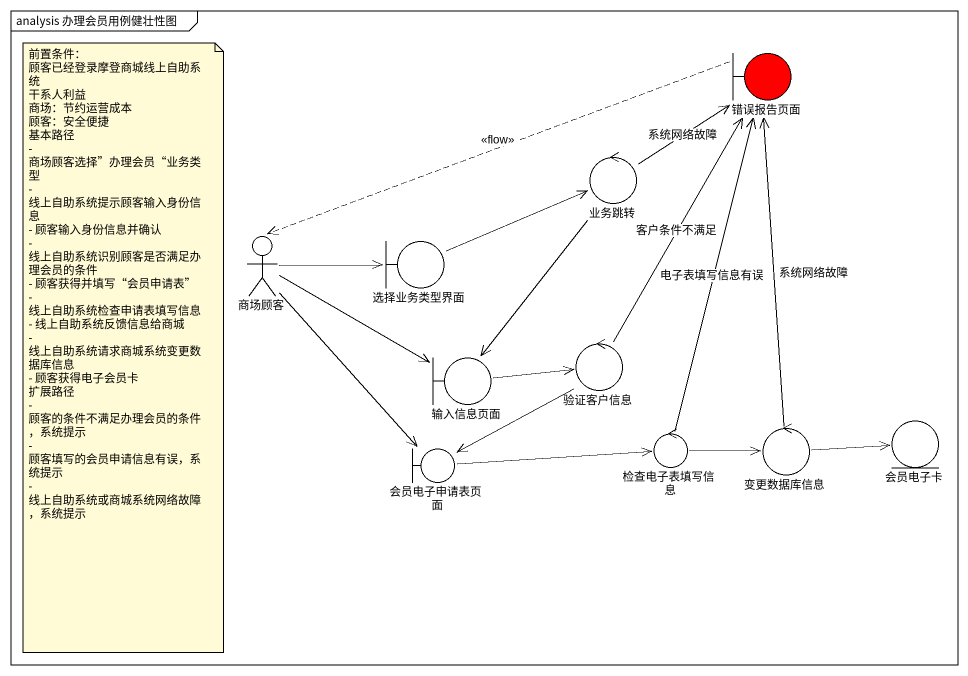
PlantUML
@startuml
mainframe analysis 办理会员用例健壮性图
boundary 错误报告页面 #FF0000
control 业务跳转
actor 商场顾客
boundary 选择业务类型界面
control 验证客户信息
boundary 输入信息页面
control 检查电子表填写信息
control 变更数据库信息
entity 会员电子卡
boundary 会员电子申请表页面
错误报告页面 .left.> 商场顾客 : <<flow>>
业务跳转 -up-> 错误报告页面 : 系统网络故障
业务跳转 --> 输入信息页面
商场顾客 -right-> 选择业务类型界面
商场顾客 -right-> 输入信息页面
商场顾客 --> 会员电子申请表页面
选择业务类型界面 -right-> 业务跳转
验证客户信息 -up-> 错误报告页面 : 客户条件不满足
验证客户信息 --> 会员电子申请表页面
输入信息页面 -right-> 验证客户信息
检查电子表填写信息 -up-> 错误报告页面 : 电子表填写信息有误
检查电子表填写信息 -right-> 变更数据库信息
变更数据库信息 -up-> 错误报告页面 : 系统网络故障
变更数据库信息 -right-> 会员电子卡
会员电子申请表页面 -right-> 检查电子表填写信息
note as N1
  前置条件：
  顾客已经登录摩登商城线上自助系统
  干系人利益
  商场：节约运营成本
  顾客：安全便捷
  基本路径
  - 商场顾客选择”办理会员“业务类型
  - 线上自助系统提示顾客输入身份信息
  - 顾客输入身份信息并确认
  - 线上自助系统识别顾客是否满足办理会员的条件
  - 顾客获得并填写“会员申请表”
  - 线上自助系统检查申请表填写信息
  - 线上自助系统反馈信息给商城
  - 线上自助系统请求商城系统变更数据库信息
  - 顾客获得电子会员卡
  扩展路径
  - 顾客的条件不满足办理会员的条件，系统提示
  - 顾客填写的会员申请信息有误，系统提示
  - 线上自助系统或商城系统网络故障，系统提示
end note
@enduml
